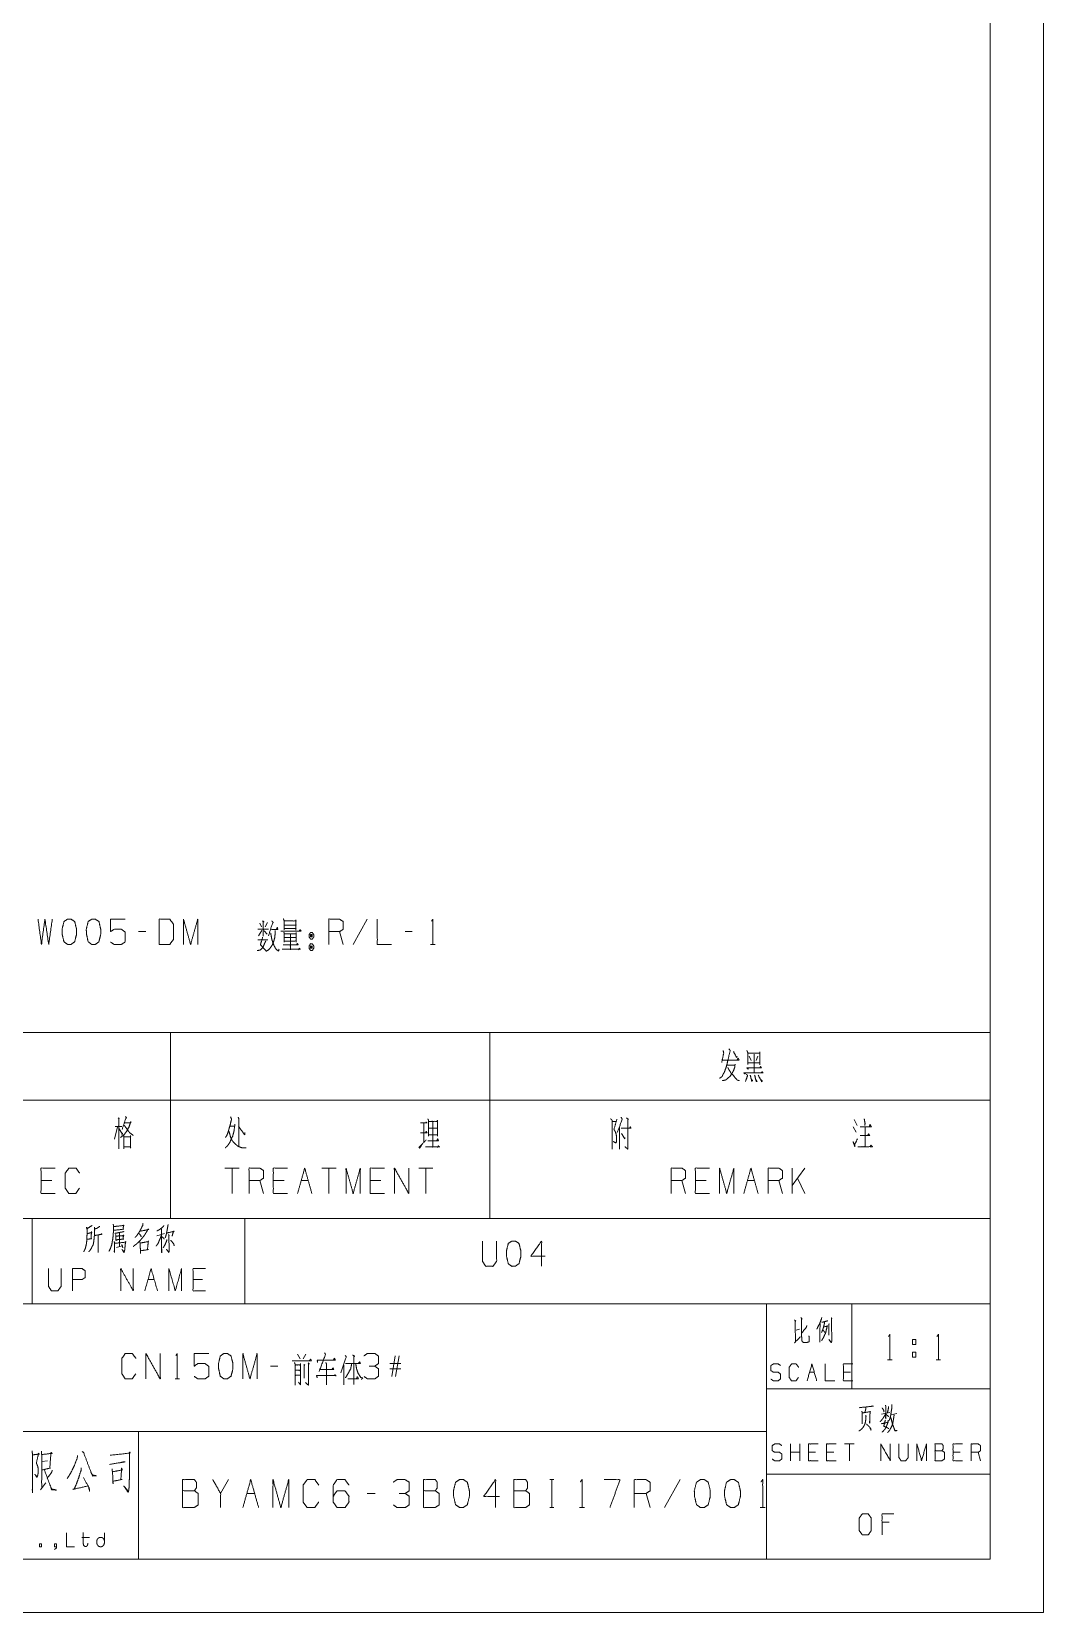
# Model space of a CAD drawing. Header units: millimetres. Extents: x 0 to 420, y 0 to 297.
# Drawn here: x 325 to 420, y 0 to 148.5 of the extents above; entities that cross this region are included whole.
import ezdxf

# ---------------------------------------------------------------- set-up
doc = ezdxf.new("R2010")
doc.units = ezdxf.units.MM
doc.layers.add('101', color=7, linetype='Continuous', true_color=0xffffff)

msp = doc.modelspace()

# ---------------------------------------------------------------- linework, layer by layer
at = {"layer": '101', "color": 133, "linetype": 'Continuous', "lineweight": 18}
for p, q in [((420, 0), (420, 297)), ((415, 5), (415, 292)), ((235, 37), (415, 37)), ((325, 37), (325, 29)), ((345, 37), (345, 29)), ((235, 29), (415, 29)), ((394, 29), (394, 5)), ((402, 29), (402, 21)), ((394, 21), (415, 21)), ((285, 17), (394, 17)), ((335, 17), (335, 5)), ((394, 13), (415, 13)), ((25, 5), (415, 5)), ((235, 5), (415, 5)), ((0, 0), (420, 0))]:
    msp.add_line(p, q, dxfattribs=at)
at = {"layer": '101', "color": 72, "linetype": 'Continuous', "lineweight": 18}
for p, q in [((335.67, 63.95), (335, 63.95)), ((346.58, 64.05), (346.26, 63.55)), ((346.38, 64.75), (346.54, 64.4)), ((346.81, 64.02), (347.09, 63.7)), ((347.12, 64.8), (346.89, 64.4)), ((354.22, 62.75), (353.88, 63.95)), ((356.49, 65.12), (355.15, 62.75)), ((360.71, 63.95), (360.04, 63.95)), ((346.22, 63.17), (347.14, 63.17)), ((362.44, 62.75), (362.86, 62.75)), ((313, 54.46), (338, 54.46)), ((338, 54.46), (338, 48.11)), ((338, 54.46), (368, 54.46)), ((368, 54.46), (368, 48.11)), ((368, 54.46), (415, 54.46)), ((415, 54.46), (415, 48.11)), ((392.27, 52.53), (393.36, 52.53)), ((392.36, 52.25), (392.55, 51.83)), ((392.83, 52.43), (392.83, 50.68)), ((393.19, 52.25), (393.01, 51.83)), ((393.36, 52.65), (393.36, 51.43)), ((390.33, 51.4), (391, 51.4)), ((392.29, 51.62), (393.36, 51.62)), ((313, 48.11), (338, 48.11)), ((338, 48.11), (368, 48.11)), ((338, 48.11), (338, 37)), ((368, 48.11), (368, 37)), ((368, 48.11), (415, 48.11)), ((415, 48.11), (415, 37)), ((379.52, 46.1), (379.87, 46.1)), ((380.84, 46.45), (381.02, 46.3)), ((402.21, 46.3), (402.51, 45.75)), ((333.02, 45.6), (332.74, 44.45)), ((343.6, 45.68), (344.03, 45.68)), ((361.81, 45.95), (361.81, 44.13)), ((362.25, 45.48), (363.03, 45.48)), ((380.17, 45.6), (380.17, 43.53)), ((402.12, 45.6), (402.42, 45.12)), ((344.45, 41.74), (343.11, 41.74)), ((343.78, 41.74), (343.78, 39.36)), ((353.56, 41.74), (352.21, 41.74)), ((352.88, 41.74), (352.88, 39.36)), ((362.66, 41.74), (361.32, 41.74)), ((361.99, 41.74), (361.99, 39.36)), ((397.58, 41.74), (396.41, 40.09)), ((396.41, 39.36), (396.41, 41.74)), ((326.85, 40.56), (325.84, 40.56)), ((346.73, 39.36), (346.39, 40.56)), ((348.67, 40.56), (347.66, 40.56)), ((350.27, 40.56), (350.94, 40.56)), ((357.77, 40.56), (356.76, 40.56)), ((386.37, 39.36), (386.04, 40.56)), ((388.31, 40.56), (387.31, 40.56)), ((392.19, 40.56), (392.87, 40.56)), ((395.48, 39.36), (395.14, 40.56)), ((397.58, 39.36), (396.91, 40.79)), ((313, 37), (338, 37)), ((333.22, 35.67), (333.2, 34.36)), ((338, 37), (368, 37)), ((368, 37), (415, 37)), ((332.92, 34.28), (333.47, 34.43)), ((336.72, 35.38), (337.43, 35.58)), ((335.89, 31.26), (336.48, 31.26)), ((341.01, 31.26), (340.12, 31.26)), ((396.78, 26.5), (397.1, 26.62)), ((349.94, 24.27), (350.18, 23.82)), ((350.7, 24.27), (350.48, 23.82)), ((358.78, 22.17), (359.11, 24.09)), ((359.47, 24.09), (359.13, 22.17)), ((407.69, 24.46), (407.69, 23.99)), ((407.69, 24.46), (408.02, 24.46)), ((348.08, 23.14), (347.41, 23.14)), ((353.54, 22.19), (353.45, 22.37)), ((354.28, 23.22), (354.28, 21.37)), ((359.63, 23.37), (358.62, 23.37)), ((359.63, 22.89), (358.62, 22.89)), ((398.04, 22.56), (398.48, 22.56)), ((401.88, 22.56), (401.21, 22.56)), ((405.37, 23.74), (405.8, 23.74)), ((409.93, 23.74), (410.35, 23.74)), ((338.43, 21.94), (338.85, 21.94)), ((350.02, 21.64), (350.2, 21.37)), ((355.53, 22.14), (355.44, 21.94)), ((404.78, 18.63), (405.57, 18.79)), ((405.68, 18.57), (406.23, 18.69)), ((396.24, 14.25), (396.24, 15.82)), ((397.13, 15.04), (396.24, 15.04)), ((397.13, 14.25), (397.13, 15.82)), ((398.6, 15.04), (397.94, 15.04)), ((400.3, 15.04), (399.63, 15.04)), ((402.22, 15.82), (401.33, 15.82)), ((401.78, 15.82), (401.78, 14.25)), ((412.18, 15.04), (411.51, 15.04)), ((414.1, 14.25), (413.88, 15.04)), ((326.44, 14.25), (325.93, 14.18)), ((343.45, 12.47), (342.71, 11.17)), ((373.63, 12.47), (374, 12.47)), ((373.83, 12.47), (373.83, 9.85)), ((385.88, 12.47), (384.4, 9.85)), ((345.17, 11.17), (345.91, 11.17)), ((357.23, 11.17), (356.49, 11.17)), ((383.06, 9.85), (382.68, 11.17)), ((373.63, 9.85), (374, 9.85)), ((376.42, 9.85), (376.89, 9.85)), ((393.39, 9.85), (393.86, 9.85)), ((405.52, 8.46), (404.84, 8.46)), ((329.66, 7.04), (330.39, 7.04))]:
    msp.add_line(p, q, dxfattribs=at)
for points, knots in [([(325.56, 65.12), (325.88, 62.75), (326.21, 65.12), (326.56, 62.75), (326.9, 65.12)], [0, 0, 0.249745, 0.499742, 0.750003, 1, 1]), ([(328.66, 62.75), (329, 63), (329.18, 63.7), (329.18, 64.17), (329, 64.9), (328.66, 65.12), (328.33, 65.12), (327.99, 64.9), (327.82, 64.17), (327.83, 63.7), (327.99, 63), (328.33, 62.75), (328.66, 62.75)], [0, 0, 0.067524, 0.183971, 0.260583, 0.380943, 0.446139, 0.500306, 0.565503, 0.685862, 0.762527, 0.878309, 0.945834, 1, 1]), ([(330.94, 62.75), (331.28, 63), (331.45, 63.7), (331.45, 64.17), (331.28, 64.9), (330.94, 65.12), (330.6, 65.12), (330.27, 64.9), (330.09, 64.17), (330.11, 63.7), (330.27, 63), (330.6, 62.75), (330.94, 62.75)], [0, 0, 0.067524, 0.183971, 0.260583, 0.380943, 0.446139, 0.500306, 0.565503, 0.685862, 0.762527, 0.878309, 0.945834, 1, 1]), ([(332.37, 62.97), (332.7, 62.75), (333.39, 62.75), (333.73, 62.97), (333.73, 63.92), (333.39, 64.17), (332.7, 64.17), (332.37, 63.95), (332.37, 65.12), (333.73, 65.12)], [0, 0, 0.06223, 0.168345, 0.230572, 0.376816, 0.441265, 0.54738, 0.609609, 0.79049, 1, 1]), ([(336.94, 62.75), (337.93, 62.75), (338.28, 63.22), (338.28, 64.65), (337.93, 65.12), (336.94, 65.12), (336.94, 62.75)], [0, 0, 0.142134, 0.22716, 0.43179, 0.516817, 0.65895, 1, 1]), ([(339.22, 62.75), (339.22, 65.12), (339.89, 62.75), (340.56, 65.12), (340.56, 62.75)], [0, 0, 0.245192, 0.5, 0.754808, 1, 1]), ([(346.63, 64.95), (346.79, 64.87), (346.72, 64.92), (346.72, 63.52), (346.72, 64.17), (346.22, 64.17), (347.21, 64.17)], [0, 0, 0.046317, 0.06912, 0.437814, 0.608994, 0.739331, 1, 1]), ([(347.83, 64.05), (347.83, 63.75), (347.8, 63.42), (347.71, 63.07), (347.57, 62.72), (347.41, 62.47), (347.23, 62.25), (346.98, 62.1)], [0, 0, 0.134098, 0.280226, 0.441583, 0.610312, 0.742765, 0.870667, 1, 1]), ([(347.51, 64.97), (347.67, 64.8), (347.62, 64.85), (347.21, 63.57)], [0, 0, 0.143538, 0.187778, 1, 1]), ([(347.48, 64.15), (348.08, 64.15), (348.04, 64.35), (347.97, 64.22)], [0, 0, 0.63414, 0.848459, 1, 1]), ([(348.37, 64), (350.27, 64), (350.18, 64.15), (350.09, 64)], [0, 0, 0.844518, 0.922254, 1, 1]), ([(348.66, 63.9), (348.69, 63.77), (348.69, 62.95), (348.69, 63.07), (349.82, 63.07), (349.82, 62.95), (349.82, 63.87), (349.82, 63.75), (348.69, 63.75), (348.69, 63.4), (349.82, 63.4), (349.26, 63.4), (349.26, 63.75), (349.26, 62.25), (349.26, 62.7), (348.59, 62.7), (350, 62.7), (349.91, 62.85), (349.84, 62.7)], [0, 0, 0.011506, 0.084581, 0.095653, 0.195852, 0.206924, 0.288857, 0.299929, 0.400128, 0.431129, 0.531328, 0.581429, 0.612431, 0.745295, 0.785154, 0.844645, 0.96989, 0.985312, 1, 1]), ([(348.6, 65.15), (348.69, 64.97), (348.69, 64.12), (348.69, 64.25), (349.79, 64.25), (349.79, 64.1), (349.79, 65.07), (349.79, 64.95), (348.69, 64.95), (349.79, 64.95), (349.79, 64.57), (348.69, 64.57)], [0, 0, 0.027305, 0.145697, 0.163108, 0.315746, 0.336639, 0.472442, 0.489853, 0.642491, 0.79513, 0.847362, 1, 1]), ([(351.32, 63.87), (351.16, 63.87), (351.02, 63.67), (351.02, 63.45), (351.16, 63.25), (351.32, 63.25), (351.46, 63.45), (351.46, 63.67), (351.32, 63.87)], [0, 0, 0.091011, 0.231149, 0.359873, 0.500014, 0.591025, 0.731152, 0.859875, 1, 1]), ([(352.87, 62.75), (352.87, 65.12), (353.88, 65.12), (354.22, 64.9), (354.22, 64.17), (353.88, 63.95), (352.87, 63.95)], [0, 0, 0.400952, 0.571037, 0.639278, 0.761674, 0.829915, 1, 1]), ([(357.43, 65.12), (357.43, 62.75), (358.77, 62.75)], [0, 0, 0.638733, 1, 1]), ([(362.51, 64.92), (362.65, 65.12), (362.65, 62.75)], [0, 0, 0.093486, 1, 1]), ([(346.96, 63.1), (346.82, 62.8), (346.73, 62.57), (346.58, 62.35), (346.42, 62.22), (346.15, 62.17)], [0, 0, 0.251051, 0.434034, 0.642624, 0.795772, 1, 1]), ([(346.66, 63.42), (346.45, 62.72), (346.98, 62.15)], [0, 0, 0.483234, 1, 1]), ([(347.41, 63.82), (347.46, 63.57), (347.51, 63.27), (347.62, 62.92), (347.76, 62.57), (347.92, 62.3), (348.15, 62.12), (348.2, 62.3)], [0, 0, 0.122113, 0.267686, 0.442433, 0.622811, 0.774617, 0.912628, 1, 1]), ([(348.48, 62.3), (350.2, 62.3), (350.11, 62.4), (350.04, 62.25)], [0, 0, 0.851378, 0.917653, 1, 1]), ([(351.46, 62.6), (351.32, 62.82), (351.16, 62.82), (351.02, 62.6), (351.02, 62.4), (351.16, 62.17), (351.32, 62.17), (351.46, 62.4), (351.46, 62.6)], [0, 0, 0.149193, 0.238506, 0.387711, 0.5, 0.649205, 0.738518, 0.887711, 1, 1]), ([(351.32, 63.45), (351.32, 63.67), (351.16, 63.67)], [0, 0, 0.585813, 1, 1]), ([(351.16, 63.45), (351.32, 63.45), (351.16, 63.67), (351.16, 63.45)], [0, 0, 0.241164, 0.658904, 1, 1]), ([(351.32, 62.6), (351.16, 62.6), (351.32, 62.4), (351.32, 62.6)], [0, 0, 0.25882, 0.6746, 1, 1]), ([(351.16, 62.6), (351.16, 62.4), (351.32, 62.4)], [0, 0, 0.556982, 1, 1]), ([(390.45, 52.95), (390.58, 52.78), (390.35, 51.83), (390.28, 51.47), (390.1, 50.93), (390.01, 50.7), (389.9, 50.53), (389.83, 50.35), (389.59, 50.18)], [0, 0, 0.069926, 0.38885, 0.505364, 0.693867, 0.772746, 0.839515, 0.9011, 1, 1]), ([(389.92, 52.78), (389.97, 52.53), (389.78, 51.65)], [0, 0, 0.221863, 1, 1]), ([(389.87, 51.88), (391.41, 51.88), (391.32, 52.08), (391.23, 51.88)], [0, 0, 0.778575, 0.889287, 1, 1]), ([(390.89, 52.68), (391.19, 52.13), (391.23, 52.22)], [0, 0, 0.855262, 1, 1]), ([(392.15, 52.78), (392.25, 52.55), (392.25, 51.47)], [0, 0, 0.187914, 1, 1]), ([(391.04, 51.5), (391, 51.2), (390.91, 50.93), (390.77, 50.68), (390.58, 50.38), (390.36, 50.18), (390.17, 50.02), (389.85, 49.95)], [0, 0, 0.143871, 0.281442, 0.418246, 0.588512, 0.727354, 0.844312, 1, 1]), ([(390.35, 51.2), (390.42, 51.05), (390.56, 50.83), (390.66, 50.65), (390.89, 50.43), (391.04, 50.23), (391.23, 50.02), (391.42, 49.95)], [0, 0, 0.098129, 0.255365, 0.37644, 0.566726, 0.71165, 0.876695, 1, 1]), ([(392.06, 50.68), (391.97, 50.58), (391.86, 50.68), (393.67, 50.68), (393.59, 50.8), (393.47, 50.68)], [0, 0, 0.055573, 0.116265, 0.866965, 0.926762, 1, 1]), ([(392.11, 50.55), (392.22, 50.45), (392.02, 49.88)], [0, 0, 0.193665, 1, 1]), ([(392.27, 51.12), (392.25, 51.03), (392.13, 51.15), (393.52, 51.15), (393.44, 51.28), (393.35, 51.15)], [0, 0, 0.051287, 0.140119, 0.845357, 0.922679, 1, 1]), ([(392.46, 50.48), (392.6, 49.9), (392.69, 49.95), (392.55, 50.1)], [0, 0, 0.658059, 0.770917, 1, 1]), ([(392.87, 50.48), (393.03, 49.88), (393.1, 49.88), (392.98, 50.08)], [0, 0, 0.669865, 0.7462, 1, 1]), ([(393.21, 50.48), (393.54, 49.85), (393.61, 49.9), (393.44, 50.08)], [0, 0, 0.679076, 0.761949, 1, 1]), ([(333.09, 46.45), (333.19, 46.35), (333.14, 46.43), (333.14, 43.53), (333.14, 45.65), (332.79, 45.65), (333.44, 45.65)], [0, 0, 0.023247, 0.037896, 0.500409, 0.839319, 0.895699, 1, 1]), ([(333.71, 46), (334.26, 46), (334.27, 46.1), (334.11, 45.62), (333.88, 45.18), (333.62, 44.85), (333.3, 44.6)], [0, 0, 0.220966, 0.26192, 0.463932, 0.667691, 0.836831, 1, 1]), ([(333.78, 46.58), (333.88, 46.43), (333.81, 46.45), (333.46, 45.37)], [0, 0, 0.132126, 0.186059, 1, 1]), ([(343.65, 46.55), (343.74, 46.33), (343.65, 46), (343.62, 45.83), (343.55, 45.6), (343.48, 45.35), (343.41, 45.12), (343.35, 44.93), (343.27, 44.77), (343.16, 44.6)], [0, 0, 0.116541, 0.278918, 0.364993, 0.478696, 0.603951, 0.71766, 0.817412, 0.901346, 1, 1]), ([(344.36, 46.53), (344.43, 46.35), (344.43, 43.83)], [0, 0, 0.06955, 1, 1]), ([(361.49, 45.98), (362.1, 45.98), (362.02, 46.08), (361.99, 45.95)], [0, 0, 0.704243, 0.847777, 1, 1]), ([(362.17, 46.38), (362.25, 46.22), (362.25, 44.73), (362.25, 44.85), (363.07, 44.85), (363.07, 44.73), (363.07, 46.22), (363.07, 46.13), (362.25, 46.13), (362.64, 46.13), (362.64, 43.73), (361.94, 43.73), (363.28, 43.73), (363.19, 43.78), (363.17, 43.83), (363.07, 43.67)], [0, 0, 0.016856, 0.162098, 0.174201, 0.252928, 0.265031, 0.410272, 0.419955, 0.498682, 0.536334, 0.76872, 0.837175, 0.967244, 0.977077, 0.982211, 1, 1]), ([(379.34, 46.38), (379.5, 46.22), (379.5, 43.53)], [0, 0, 0.074914, 1, 1]), ([(379.94, 46.33), (379.66, 45.37), (379.77, 45.2), (379.84, 45.02), (379.91, 44.68), (379.91, 44.25), (379.84, 44.1), (379.59, 44.23)], [0, 0, 0.379822, 0.458229, 0.530553, 0.667378, 0.830233, 0.893776, 1, 1]), ([(380.33, 46.53), (380.44, 46.3), (379.96, 45.08)], [0, 0, 0.159107, 1, 1]), ([(380.95, 46.35), (380.95, 43.53), (380.68, 43.75)], [0, 0, 0.890401, 1, 1]), ([(403.17, 46.35), (403.26, 45.87), (403.27, 45.98), (403.22, 45.75)], [0, 0, 0.592181, 0.716658, 1, 1]), ([(333.18, 45.43), (333.48, 44.95), (333.48, 45.02), (333.44, 44.83)], [0, 0, 0.668993, 0.75826, 1, 1]), ([(333.62, 44.8), (333.62, 43.55), (333.62, 43.73), (334.26, 43.73), (334.26, 43.6), (334.26, 44.8), (334.26, 44.68), (333.69, 44.68)], [0, 0, 0.306605, 0.34953, 0.505604, 0.536265, 0.830605, 0.861265, 1, 1]), ([(333.64, 45.78), (333.81, 45.55), (334.01, 45.25), (334.18, 45.05), (334.5, 44.8)], [0, 0, 0.21756, 0.48939, 0.692342, 1, 1]), ([(344.06, 45.85), (343.95, 45.12), (343.88, 44.9), (343.85, 44.73), (343.74, 44.55), (343.65, 44.35), (343.6, 44.2), (343.48, 44), (343.37, 43.85), (343.14, 43.63)], [0, 0, 0.296653, 0.392139, 0.46442, 0.547269, 0.635793, 0.700209, 0.795421, 0.869798, 1, 1]), ([(343.48, 45.2), (343.55, 45.02), (343.6, 44.83), (343.64, 44.65), (343.81, 44.3), (343.9, 44.2), (344.15, 43.95), (344.29, 43.83), (344.47, 43.73), (344.71, 43.65), (344.94, 43.65), (345.12, 43.63)], [0, 0, 0.075192, 0.15762, 0.228747, 0.384949, 0.438119, 0.578251, 0.653441, 0.734337, 0.837345, 0.928883, 1, 1]), ([(344.4, 45.65), (344.98, 44.85), (344.98, 45.08)], [0, 0, 0.814824, 1, 1]), ([(361.48, 45.05), (362.1, 45.05), (362.02, 45.2), (361.99, 45.08)], [0, 0, 0.676561, 0.857934, 1, 1]), ([(380.35, 45.48), (381.27, 45.48), (381.2, 45.62), (381.14, 45.5)], [0, 0, 0.752923, 0.888763, 1, 1]), ([(380.37, 45), (380.68, 44.48), (380.7, 44.58), (380.61, 44.6)], [0, 0, 0.760418, 0.886215, 1, 1]), ([(403.26, 45.6), (403.26, 43.75), (402.55, 43.75), (403.94, 43.75), (403.8, 43.9), (403.71, 43.75)], [0, 0, 0.426906, 0.590047, 0.912256, 0.959823, 1, 1]), ([(402.78, 45.62), (403.84, 45.62), (403.71, 45.83), (403.66, 45.65)], [0, 0, 0.717261, 0.876328, 1, 1]), ([(402.8, 44.8), (403.68, 44.8), (403.59, 44.95), (403.5, 44.83)], [0, 0, 0.729813, 0.873574, 1, 1]), ([(361.57, 43.85), (361.41, 43.6), (361.34, 43.67), (362.02, 44.38)], [0, 0, 0.214427, 0.289033, 1, 1]), ([(362.17, 44.3), (363.17, 44.3), (363.1, 44.48), (363.03, 44.33)], [0, 0, 0.739673, 0.878255, 1, 1]), ([(402.12, 44.23), (402.3, 43.73), (402.27, 43.95), (402.53, 44.48)], [0, 0, 0.39393, 0.563113, 1, 1]), ([(327.18, 39.36), (325.84, 39.36), (325.84, 41.74), (327.18, 41.74)], [0, 0, 0.26539, 0.73461, 1, 1]), ([(329.44, 39.84), (329.11, 39.36), (328.45, 39.36), (328.12, 39.84), (328.12, 41.26), (328.45, 41.74), (329.12, 41.74), (329.46, 41.26)], [0, 0, 0.114568, 0.243366, 0.357936, 0.638584, 0.753154, 0.885433, 1, 1]), ([(345.38, 39.36), (345.38, 41.74), (346.39, 41.74), (346.73, 41.51), (346.73, 40.79), (346.39, 40.56), (345.38, 40.56)], [0, 0, 0.400951, 0.571036, 0.639278, 0.761673, 0.829915, 1, 1]), ([(349, 39.36), (347.66, 39.36), (347.66, 41.74), (349, 41.74)], [0, 0, 0.26539, 0.73461, 1, 1]), ([(349.94, 39.36), (350.61, 41.74), (351.28, 39.36)], [0, 0, 0.499999, 1, 1]), ([(354.49, 39.36), (354.49, 41.74), (355.16, 39.36), (355.83, 41.74), (355.83, 39.36)], [0, 0, 0.245192, 0.500001, 0.754808, 1, 1]), ([(358.11, 39.36), (356.76, 39.36), (356.76, 41.74), (358.11, 41.74)], [0, 0, 0.26539, 0.73461, 1, 1]), ([(359.04, 39.36), (359.04, 41.74), (360.38, 39.36), (360.38, 41.74)], [0, 0, 0.317574, 0.682426, 1, 1]), ([(385.03, 39.36), (385.03, 41.74), (386.04, 41.74), (386.37, 41.51), (386.37, 40.79), (386.04, 40.56), (385.03, 40.56)], [0, 0, 0.400952, 0.571031, 0.639278, 0.761674, 0.829922, 1, 1]), ([(388.65, 39.36), (387.31, 39.36), (387.31, 41.74), (388.65, 41.74)], [0, 0, 0.26539, 0.73461, 1, 1]), ([(389.58, 39.36), (389.58, 41.74), (390.25, 39.36), (390.93, 41.74), (390.93, 39.36)], [0, 0, 0.245192, 0.499999, 0.754808, 1, 1]), ([(394.14, 39.36), (394.14, 41.74), (395.14, 41.74), (395.48, 41.51), (395.48, 40.79), (395.14, 40.56), (394.14, 40.56)], [0, 0, 0.400951, 0.571036, 0.639278, 0.761673, 0.829915, 1, 1]), ([(330.63, 36.35), (330.57, 36.31), (330.14, 36.02), (330.11, 36.2), (330.16, 36.02), (330.16, 35.45), (330.14, 35.09), (330.13, 34.85), (330.1, 34.61), (330.05, 34.39), (329.99, 34.16), (329.91, 34.01), (329.85, 33.88)], [0, 0, 0.024363, 0.186803, 0.243942, 0.302154, 0.485024, 0.597668, 0.675195, 0.753199, 0.825098, 0.89819, 0.953346, 1, 1]), ([(330.19, 35.03), (330.22, 35.05), (330.58, 35.11), (330.54, 35.09), (330.58, 35.78), (330.61, 35.69), (330.18, 35.58)], [0, 0, 0.022681, 0.239273, 0.269981, 0.676983, 0.732557, 1, 1]), ([(331.36, 36.26), (331.11, 36.09), (330.88, 36.02), (330.85, 36.2), (330.88, 35.93), (330.86, 35.67), (330.85, 35.38), (330.83, 35.14), (330.8, 34.92), (330.77, 34.67), (330.72, 34.5), (330.64, 34.36), (330.57, 34.21), (330.49, 34.08), (330.41, 33.97), (330.33, 33.88)], [0, 0, 0.096319, 0.172937, 0.229415, 0.313416, 0.396985, 0.487495, 0.564125, 0.634336, 0.711437, 0.768975, 0.817388, 0.871906, 0.920319, 0.962889, 1, 1]), ([(332.63, 36.46), (332.64, 36.26), (332.64, 35.91), (332.63, 35.58), (332.61, 35.36), (332.58, 35.07), (332.53, 34.83), (332.49, 34.56), (332.42, 34.36), (332.35, 34.16), (332.22, 33.92)], [0, 0, 0.076503, 0.212087, 0.33934, 0.424292, 0.535105, 0.630037, 0.733301, 0.813245, 0.895183, 1, 1]), ([(332.67, 36.24), (333.64, 36.35), (333.59, 36.39), (333.55, 36), (333.63, 36), (332.66, 35.89)], [0, 0, 0.39108, 0.416924, 0.577585, 0.60892, 1, 1]), ([(333.63, 35.8), (333.58, 35.75), (333.19, 35.69), (332.97, 35.64), (332.77, 35.6)], [0, 0, 0.07226, 0.516589, 0.766867, 1, 1]), ([(335.2, 35.84), (335.25, 35.82), (335.95, 35.98), (335.9, 36.02), (335.78, 35.8), (335.64, 35.56), (335.5, 35.36), (335.34, 35.16), (335.17, 34.96), (334.98, 34.76), (334.78, 34.58), (334.62, 34.47), (334.5, 34.36)], [0, 0, 0.017093, 0.254607, 0.275864, 0.359629, 0.452278, 0.53264, 0.616084, 0.70281, 0.792986, 0.881828, 0.944963, 1, 1]), ([(335.42, 36.53), (335.4, 36.37), (335.22, 36.02), (335.11, 35.8), (334.98, 35.6), (334.83, 35.38), (334.67, 35.22)], [0, 0, 0.101774, 0.363754, 0.525154, 0.678922, 0.85608, 1, 1]), ([(337.37, 36.35), (337.34, 36.26), (337.14, 36.09), (336.92, 35.93), (336.73, 35.84)], [0, 0, 0.111856, 0.433088, 0.752703, 1, 1]), ([(337.15, 36.02), (337.17, 34.28), (337.18, 33.79), (337.15, 33.88), (337.17, 34.08)], [0, 0, 0.691283, 0.883884, 0.921006, 1, 1]), ([(337.78, 36.44), (337.76, 36.33), (337.68, 35.87), (337.62, 35.56), (337.51, 35.18)], [0, 0, 0.086565, 0.451629, 0.696477, 1, 1]), ([(337.65, 35.64), (338.35, 35.8), (338.29, 35.82), (338.15, 35.34)], [0, 0, 0.557066, 0.608364, 1, 1]), ([(330.86, 35.4), (331.57, 35.53), (331.52, 35.56), (331.44, 35.51)], [0, 0, 0.834819, 0.895271, 1, 1]), ([(331.22, 35.45), (331.22, 33.81), (331.21, 33.92), (331.22, 34.1)], [0, 0, 0.849783, 0.907772, 1, 1]), ([(332.72, 34.85), (332.74, 34.65), (332.75, 34.14), (332.74, 33.81), (332.72, 33.9), (332.75, 34.12)], [0, 0, 0.147471, 0.523364, 0.768667, 0.835021, 1, 1]), ([(332.75, 34.67), (333.81, 34.78), (333.78, 34.85), (333.77, 34.74), (333.72, 34.23), (333.7, 34.03), (333.64, 33.81), (333.44, 34.1), (333.66, 33.88)], [0, 0, 0.374083, 0.399749, 0.43883, 0.61759, 0.687458, 0.767887, 0.891105, 1, 1]), ([(332.85, 35.49), (332.86, 35.34), (332.89, 34.89), (332.88, 35), (333.61, 35.07), (333.55, 35.07), (333.59, 35.47), (333.63, 35.4), (332.86, 35.34)], [0, 0, 0.056492, 0.217482, 0.258029, 0.525926, 0.548635, 0.694164, 0.720796, 1, 1]), ([(333.42, 34.56), (333.49, 34.39), (333.52, 34.25)], [0, 0, 0.579215, 1, 1]), ([(335.03, 35.6), (335.06, 35.58), (335.23, 35.38), (335.25, 35.27), (335.19, 35.42)], [0, 0, 0.066028, 0.519581, 0.712132, 1, 1]), ([(335.11, 34.81), (335.14, 34.74), (335.17, 34.19), (335.19, 34.12), (335.19, 33.72), (335.17, 33.9), (335.17, 33.97), (335.94, 34.08), (335.84, 34.08), (335.92, 34.89), (335.95, 34.85), (335.9, 34.83), (335.15, 34.69)], [0, 0, 0.018828, 0.160986, 0.178485, 0.280676, 0.326272, 0.343303, 0.542024, 0.566111, 0.777126, 0.791033, 0.804348, 1, 1]), ([(337.15, 35.47), (337.06, 35.18), (336.95, 34.94), (336.86, 34.69), (336.76, 34.56), (336.65, 34.39)], [0, 0, 0.251918, 0.474135, 0.691326, 0.826694, 1, 1]), ([(337.17, 35.31), (337.37, 35.14), (337.42, 35.05)], [0, 0, 0.729109, 1, 1]), ([(337.67, 35.03), (337.65, 34.92), (337.48, 34.52), (337.31, 34.25)], [0, 0, 0.129619, 0.632946, 1, 1]), ([(337.81, 35.49), (337.89, 35.38), (337.85, 35.4), (337.87, 34.23), (337.87, 33.94), (337.85, 33.79), (337.61, 34.14), (337.85, 33.83)], [0, 0, 0.051678, 0.066298, 0.513635, 0.623349, 0.682727, 0.848098, 1, 1]), ([(338.03, 34.96), (338.31, 34.61), (338.35, 34.43)], [0, 0, 0.711821, 1, 1]), ([(367.3, 34.88), (367.3, 32.98), (367.62, 32.51), (368.29, 32.51), (368.64, 32.98), (368.64, 34.88)], [0, 0, 0.337151, 0.438595, 0.557781, 0.662849, 1, 1]), ([(370.4, 32.51), (370.74, 32.76), (370.92, 33.46), (370.92, 33.93), (370.74, 34.66), (370.4, 34.88), (370.07, 34.88), (369.73, 34.66), (369.56, 33.93), (369.57, 33.46), (369.73, 32.76), (370.07, 32.51), (370.4, 32.51)], [0, 0, 0.067524, 0.183969, 0.260581, 0.380939, 0.446136, 0.500306, 0.565502, 0.685861, 0.762526, 0.878306, 0.94583, 1, 1]), ([(373.19, 33.46), (371.85, 33.46), (372.86, 34.88), (372.86, 32.51)], [0, 0, 0.245869, 0.565295, 1, 1]), ([(326.54, 32.3), (326.54, 30.62), (326.82, 30.2), (327.41, 30.2), (327.73, 30.62), (327.73, 32.3)], [0, 0, 0.337151, 0.438599, 0.557782, 0.662849, 1, 1]), ([(328.8, 30.2), (328.8, 32.3), (329.69, 32.3), (329.99, 32.1), (329.99, 31.46), (329.68, 31.26), (328.8, 31.26)], [0, 0, 0.401145, 0.571312, 0.639588, 0.762043, 0.832818, 1, 1]), ([(333.33, 30.2), (333.33, 32.3), (334.51, 30.2), (334.51, 32.3)], [0, 0, 0.317574, 0.682426, 1, 1]), ([(337.85, 30.2), (337.85, 32.3), (338.45, 30.2), (339.04, 32.3), (339.04, 30.2)], [0, 0, 0.245192, 0.5, 0.754808, 1, 1]), ([(341.3, 30.2), (340.12, 30.2), (340.12, 32.3), (341.3, 32.3)], [0, 0, 0.265389, 0.734611, 1, 1]), ([(396.62, 27.47), (396.76, 27.35), (396.68, 27.39), (396.71, 25.4), (396.62, 25.32), (397.17, 25.88)], [0, 0, 0.060255, 0.090729, 0.71461, 0.752496, 1, 1]), ([(397.22, 27.7), (397.34, 27.55), (397.29, 27.59), (397.29, 26.72), (397.29, 26.04), (397.29, 25.94), (397.31, 25.54), (397.35, 25.44), (397.41, 25.38), (397.54, 25.34), (397.8, 25.36), (397.99, 25.42), (398.01, 25.44), (397.98, 25.98)], [0, 0, 0.050887, 0.067371, 0.30486, 0.491459, 0.519732, 0.627242, 0.657953, 0.681265, 0.71898, 0.791172, 0.845841, 0.852765, 1, 1]), ([(397.29, 26.23), (397.72, 26.77), (397.79, 26.95)], [0, 0, 0.77398, 1, 1]), ([(399.18, 27.7), (399.16, 27.59), (398.99, 27.14), (398.84, 26.87), (398.72, 26.62)], [0, 0, 0.089072, 0.504979, 0.766001, 1, 1]), ([(399.02, 27.14), (399, 25.38), (398.99, 25.5), (398.99, 25.52), (399, 25.71)], [0, 0, 0.841012, 0.900786, 0.910681, 1, 1]), ([(399.43, 27.22), (399.44, 27.18), (399.37, 26.89), (399.3, 26.62), (399.22, 26.43), (399.16, 26.29)], [0, 0, 0.044891, 0.350478, 0.63559, 0.840224, 1, 1]), ([(399.43, 26.83), (399.72, 26.89), (399.69, 26.95), (399.66, 26.72), (399.6, 26.52), (399.57, 26.35), (399.52, 26.19), (399.44, 26.04), (399.37, 25.88), (399.3, 25.75), (399.22, 25.61), (399.16, 25.54)], [0, 0, 0.158182, 0.194476, 0.315843, 0.429568, 0.518472, 0.611327, 0.697145, 0.792857, 0.869066, 0.954883, 1, 1]), ([(399.19, 27.28), (399.22, 27.26), (399.25, 27.26), (399.76, 27.39), (399.72, 27.39), (399.65, 27.35)], [0, 0, 0.049781, 0.090425, 0.822292, 0.883256, 1, 1]), ([(400.07, 27.68), (400.13, 27.59), (400.1, 27.57), (400.12, 25.52), (400.12, 25.5), (400.1, 25.38), (400.07, 25.34), (399.84, 25.65), (400.07, 25.36), (400.1, 25.44)], [0, 0, 0.031372, 0.042462, 0.676473, 0.682877, 0.721567, 0.737252, 0.857566, 0.97283, 1, 1]), ([(399.85, 27.12), (399.88, 27.08), (399.85, 27.06), (399.85, 26.06), (399.84, 26.17), (399.85, 26.29)], [0, 0, 0.038712, 0.066084, 0.824707, 0.904517, 1, 1]), ([(399.28, 26.52), (399.41, 26.39), (399.44, 26.29)], [0, 0, 0.6273, 1, 1]), ([(405.44, 25.91), (405.59, 26.11), (405.59, 23.74)], [0, 0, 0.093487, 1, 1]), ([(407.69, 25.16), (407.69, 25.64), (408.02, 25.64), (408.02, 25.16), (407.69, 25.16)], [0, 0, 0.292916, 0.5, 0.792916, 1, 1]), ([(410, 25.91), (410.14, 26.11), (410.14, 23.74)], [0, 0, 0.093487, 1, 1]), ([(334.74, 22.42), (334.41, 21.94), (333.75, 21.94), (333.42, 22.42), (333.42, 23.84), (333.75, 24.32), (334.42, 24.32), (334.76, 23.84)], [0, 0, 0.114568, 0.243366, 0.357936, 0.638584, 0.753154, 0.885433, 1, 1]), ([(335.69, 21.94), (335.69, 24.32), (337.04, 21.94), (337.04, 24.32)], [0, 0, 0.317574, 0.682426, 1, 1]), ([(338.5, 24.12), (338.64, 24.32), (338.64, 21.94)], [0, 0, 0.09349, 1, 1]), ([(340.23, 22.17), (340.57, 21.94), (341.25, 21.94), (341.59, 22.17), (341.59, 23.12), (341.25, 23.37), (340.57, 23.37), (340.23, 23.14), (340.23, 24.32), (341.59, 24.32)], [0, 0, 0.062227, 0.168342, 0.230572, 0.376816, 0.441267, 0.547382, 0.609609, 0.79049, 1, 1]), ([(343.35, 21.94), (343.69, 22.19), (343.87, 22.89), (343.87, 23.37), (343.69, 24.09), (343.35, 24.32), (343.02, 24.32), (342.68, 24.09), (342.51, 23.37), (342.52, 22.89), (342.68, 22.19), (343.02, 21.94), (343.35, 21.94)], [0, 0, 0.067524, 0.183971, 0.260583, 0.380943, 0.446139, 0.500306, 0.565503, 0.685862, 0.762528, 0.878309, 0.945833, 1, 1]), ([(344.8, 21.94), (344.8, 24.32), (345.47, 21.94), (346.14, 24.32), (346.14, 21.94)], [0, 0, 0.245192, 0.5, 0.754808, 1, 1]), ([(349.44, 23.64), (351.23, 23.64), (351.17, 23.79), (351.05, 23.67)], [0, 0, 0.842012, 0.917056, 1, 1]), ([(351.81, 23.49), (351.79, 23.69), (353.49, 23.69), (353.4, 23.89), (353.31, 23.72)], [0, 0, 0.086833, 0.820656, 0.91522, 1, 1]), ([(352.48, 24.37), (352.57, 24.24), (351.97, 22.64)], [0, 0, 0.08221, 1, 1]), ([(354.42, 24.12), (354.52, 24.02), (353.99, 22.49)], [0, 0, 0.082801, 1, 1]), ([(355.11, 24.17), (355.32, 24.07), (355.23, 24.04), (355.23, 21.42)], [0, 0, 0.079447, 0.11057, 1, 1]), ([(357.19, 23.14), (357.53, 23.37), (357.53, 24.09), (357.19, 24.32), (356.5, 24.32), (356.16, 24.09)], [0, 0, 0.153882, 0.429856, 0.583738, 0.846131, 1, 1]), ([(408.02, 24.46), (408.02, 23.99), (407.69, 23.99)], [0, 0, 0.585831, 1, 1]), ([(349.65, 23.47), (349.72, 23.29), (349.72, 21.34), (349.72, 23.24), (350.2, 23.24), (350.2, 23.37), (350.2, 21.37), (350.2, 22.74), (349.71, 22.74), (349.71, 22.27), (350.18, 22.27)], [0, 0, 0.019945, 0.226009, 0.426789, 0.477221, 0.49043, 0.701778, 0.84708, 0.899377, 0.949572, 1, 1]), ([(350.54, 23.29), (350.63, 23.22), (350.55, 23.24), (350.55, 21.99)], [0, 0, 0.080447, 0.132512, 1, 1]), ([(350.93, 23.44), (351.05, 23.34), (350.96, 23.42), (350.96, 21.34), (350.68, 21.59)], [0, 0, 0.058329, 0.10083, 0.861605, 1, 1]), ([(351.79, 22.04), (351.72, 22.24), (353.56, 22.24), (353.45, 22.29)], [0, 0, 0.097863, 0.945912, 1, 1]), ([(352.04, 22.82), (353.34, 22.82), (353.26, 22.97), (353.17, 22.82)], [0, 0, 0.789748, 0.894874, 1, 1]), ([(352.58, 23.47), (352.67, 23.34), (352.67, 21.37)], [0, 0, 0.071929, 1, 1]), ([(354.44, 23.37), (355.85, 23.37), (355.78, 23.54), (355.67, 23.42)], [0, 0, 0.80038, 0.907215, 1, 1]), ([(355.02, 23.32), (354.93, 22.89), (354.7, 22.47), (354.44, 22.04)], [0, 0, 0.3061, 0.646782, 1, 1]), ([(355.41, 23.34), (355.48, 22.89), (355.62, 22.47), (355.87, 22.07), (356.03, 22.02), (356.08, 22.04), (355.94, 21.89)], [0, 0, 0.252327, 0.500435, 0.760985, 0.853355, 0.885816, 1, 1]), ([(356.18, 22.17), (356.5, 21.94), (357.19, 21.94), (357.53, 22.17), (357.53, 22.89), (357.19, 23.14), (356.68, 23.14)], [0, 0, 0.124113, 0.34368, 0.472447, 0.703378, 0.83674, 1, 1]), ([(394.41, 21.91), (394.63, 21.76), (395.09, 21.76), (395.31, 21.93), (395.31, 22.39), (395.09, 22.56), (394.64, 22.56), (394.41, 22.71), (394.41, 23.19), (394.64, 23.34), (395.09, 23.34), (395.31, 23.19)], [0, 0, 0.068029, 0.184052, 0.254519, 0.372336, 0.442804, 0.555843, 0.62637, 0.748396, 0.818923, 0.931962, 1, 1]), ([(397, 22.08), (396.77, 21.76), (396.34, 21.76), (396.12, 22.08), (396.12, 23.02), (396.34, 23.34), (396.78, 23.34), (397.01, 23.02)], [0, 0, 0.114571, 0.243364, 0.357935, 0.638587, 0.753157, 0.885429, 1, 1]), ([(397.81, 21.76), (398.26, 23.34), (398.7, 21.76)], [0, 0, 0.499998, 1, 1]), ([(399.51, 23.34), (399.51, 21.76), (400.4, 21.76)], [0, 0, 0.638737, 1, 1]), ([(402.1, 21.76), (401.21, 21.76), (401.21, 23.34), (402.1, 23.34)], [0, 0, 0.265388, 0.734612, 1, 1]), ([(354.67, 21.94), (355.66, 21.94), (355.53, 22.17)], [0, 0, 0.794023, 1, 1]), ([(402.68, 19.23), (404.03, 19.37), (403.97, 19.39), (403.83, 19.37)], [0, 0, 0.865805, 0.905503, 1, 1]), ([(405.17, 19.48), (405.2, 19.33), (405.2, 18.19), (405.17, 18.34), (405.2, 18.46)], [0, 0, 0.094654, 0.823642, 0.918295, 1, 1]), ([(405.46, 19.33), (405.46, 19.23), (405.35, 18.75)], [0, 0, 0.174306, 1, 1]), ([(405.77, 19.52), (405.77, 19.39), (405.76, 19.17), (405.71, 18.88), (405.67, 18.57), (405.61, 18.32), (405.54, 18.09), (405.52, 18.03)], [0, 0, 0.081859, 0.232245, 0.425429, 0.632112, 0.800316, 0.957949, 1, 1]), ([(403.31, 18.53), (403.34, 18.4), (403.33, 18.36), (403.31, 18.07), (403.27, 17.82), (403.23, 17.68), (403.15, 17.53), (403.07, 17.39), (402.92, 17.22), (402.77, 17.1), (402.66, 17.04)], [0, 0, 0.073225, 0.098424, 0.26494, 0.409696, 0.496582, 0.589746, 0.686975, 0.813798, 0.923947, 1, 1]), ([(402.95, 18.9), (402.98, 18.73), (402.99, 18.3), (402.99, 17.72), (402.98, 17.8), (402.98, 17.95)], [0, 0, 0.119124, 0.427226, 0.837796, 0.897358, 1, 1]), ([(402.98, 18.73), (403.77, 18.86), (403.72, 18.9), (403.71, 18.55), (403.71, 18.17), (403.69, 17.95), (403.68, 17.76), (403.67, 17.84), (403.69, 18.03)], [0, 0, 0.351984, 0.378534, 0.533493, 0.697426, 0.797814, 0.880033, 0.917028, 1, 1]), ([(403.3, 19.29), (403.33, 19.17), (403.23, 18.77)], [0, 0, 0.238945, 1, 1]), ([(405.19, 18.65), (405.05, 18.42), (404.92, 18.21), (404.79, 18.05), (404.66, 17.9)], [0, 0, 0.287233, 0.555137, 0.786183, 1, 1]), ([(404.78, 17.72), (405.41, 17.86), (405.42, 18.05), (405.42, 17.97), (405.35, 17.72), (405.25, 17.45), (405.14, 17.24), (405.03, 17.12), (404.92, 16.99), (404.85, 16.93)], [0, 0, 0.304469, 0.392577, 0.431617, 0.55371, 0.68947, 0.798366, 0.878841, 0.95475, 1, 1]), ([(404.86, 19.21), (405, 18.98), (405.03, 18.84)], [0, 0, 0.640218, 1, 1]), ([(405.16, 18.07), (405, 17.49), (405.1, 17.45), (405.22, 17.41), (405.33, 17.35), (405.48, 17.26)], [0, 0, 0.529111, 0.626299, 0.735529, 0.852099, 1, 1]), ([(405.2, 18.61), (405.38, 18.48), (405.46, 18.38)], [0, 0, 0.613114, 1, 1]), ([(405.98, 18.57), (405.93, 18.21), (405.89, 17.97), (405.85, 17.76), (405.79, 17.57), (405.67, 17.32), (405.57, 17.14), (405.45, 16.97), (405.36, 16.89)], [0, 0, 0.194372, 0.332632, 0.448613, 0.555646, 0.70616, 0.822691, 0.933849, 1, 1]), ([(405.65, 18.3), (405.68, 18.26), (405.83, 17.68), (405.93, 17.41), (406.04, 17.12), (406.06, 17.06), (406.28, 17.08), (406.06, 17.1), (405.99, 17.22)], [0, 0, 0.026719, 0.341744, 0.493482, 0.655463, 0.691641, 0.807838, 0.924035, 1, 1]), ([(403.39, 17.68), (403.59, 17.49), (403.71, 17.37), (403.77, 17.28), (403.81, 17.12), (403.72, 17.32)], [0, 0, 0.292982, 0.473564, 0.580848, 0.762106, 1, 1]), ([(325, 15.18), (325.05, 14.76), (325.05, 11.25), (325.02, 11.52), (325.05, 11.83)], [0, 0, 0.092137, 0.86992, 0.931161, 1, 1]), ([(325.07, 14.8), (325.68, 14.87), (325.61, 14.94), (325.41, 14.07), (325.41, 14.01), (325.46, 13.9), (325.53, 13.73), (325.58, 13.49), (325.58, 13.28), (325.56, 13.04), (325.53, 12.87), (325.46, 12.69), (325.24, 13), (325.46, 12.73)], [0, 0, 0.163216, 0.189965, 0.42515, 0.443501, 0.473931, 0.523766, 0.589292, 0.644345, 0.7089, 0.755234, 0.805069, 0.906205, 1, 1]), ([(325.88, 15.14), (325.9, 14.83), (325.9, 11.66), (325.8, 11.52), (326.29, 12.18)], [0, 0, 0.069653, 0.779472, 0.817267, 1, 1]), ([(325.93, 14.83), (326.88, 14.94), (326.78, 15.04), (326.66, 13.56), (326.73, 13.56), (325.95, 13.38)], [0, 0, 0.276542, 0.317649, 0.747834, 0.768982, 1, 1]), ([(329.7, 15.11), (329.83, 15.04), (330.66, 12.83), (331.05, 12.83), (330.68, 12.9), (330.53, 13.14)], [0, 0, 0.039541, 0.705114, 0.815247, 0.920312, 1, 1]), ([(332.34, 14.76), (334.22, 14.97), (334.17, 15.07), (334.14, 14.56), (334.14, 12.63), (334.12, 11.87), (334.09, 11.52), (334.05, 11.35), (334.02, 11.28), (333.61, 11.9), (334.02, 11.38)], [0, 0, 0.261649, 0.277493, 0.349233, 0.616764, 0.72192, 0.769813, 0.794637, 0.804771, 0.908172, 1, 1]), ([(394.53, 14.4), (394.75, 14.25), (395.21, 14.25), (395.43, 14.41), (395.43, 14.88), (395.21, 15.04), (394.76, 15.04), (394.53, 15.19), (394.53, 15.67), (394.76, 15.82), (395.21, 15.82), (395.43, 15.67)], [0, 0, 0.068036, 0.184055, 0.25452, 0.372334, 0.442799, 0.555845, 0.626371, 0.748393, 0.818918, 0.931964, 1, 1]), ([(398.83, 14.25), (397.94, 14.25), (397.94, 15.82), (398.83, 15.82)], [0, 0, 0.265394, 0.734606, 1, 1]), ([(400.52, 14.25), (399.63, 14.25), (399.63, 15.82), (400.52, 15.82)], [0, 0, 0.265394, 0.734606, 1, 1]), ([(404.73, 14.25), (404.73, 15.82), (405.62, 14.25), (405.62, 15.82)], [0, 0, 0.317573, 0.682427, 1, 1]), ([(406.42, 15.82), (406.42, 14.56), (406.63, 14.25), (407.08, 14.25), (407.31, 14.56), (407.31, 15.82)], [0, 0, 0.337149, 0.438598, 0.557784, 0.662851, 1, 1]), ([(408.12, 14.25), (408.12, 15.82), (408.56, 14.25), (409.01, 15.82), (409.01, 14.25)], [0, 0, 0.245192, 0.5, 0.754808, 1, 1]), ([(409.82, 15.19), (409.82, 15.82), (410.48, 15.82), (410.59, 15.67), (410.59, 15.36), (410.48, 15.19), (409.82, 15.19), (409.82, 14.25), (410.47, 14.25), (410.7, 14.4), (410.7, 15.04), (410.48, 15.19)], [0, 0, 0.115916, 0.238849, 0.272472, 0.33043, 0.366587, 0.48952, 0.663395, 0.784172, 0.83349, 0.952457, 1, 1]), ([(412.4, 14.25), (411.51, 14.25), (411.51, 15.82), (412.4, 15.82)], [0, 0, 0.265394, 0.734606, 1, 1]), ([(413.21, 14.25), (413.21, 15.82), (413.88, 15.82), (414.1, 15.67), (414.1, 15.19), (413.88, 15.04), (413.21, 15.04)], [0, 0, 0.400946, 0.571033, 0.639276, 0.76167, 0.829914, 1, 1]), ([(326.14, 13.42), (326.85, 11.52), (327.29, 11.49), (326.85, 11.59), (326.75, 11.8)], [0, 0, 0.643821, 0.783835, 0.927246, 1, 1]), ([(329.27, 14.73), (329.24, 14.49), (328.97, 13.8), (328.73, 13.28), (328.49, 12.87), (328.31, 12.59)], [0, 0, 0.102841, 0.416511, 0.658903, 0.86249, 1, 1]), ([(329.61, 13.59), (329.61, 13.38), (329.39, 12.69), (329.41, 12.73), (329.19, 12.14), (328.95, 11.56), (328.85, 11.56), (330.22, 11.87)], [0, 0, 0.05545, 0.249412, 0.26073, 0.428483, 0.598637, 0.624772, 1, 1]), ([(332.27, 13.9), (333.73, 14.14), (333.58, 14.14), (333.31, 14.07)], [0, 0, 0.777945, 0.854701, 1, 1]), ([(332.51, 13.49), (332.56, 13.07), (332.61, 12.07), (332.58, 12.31), (333.46, 12.49), (333.34, 12.49), (333.41, 13.56), (333.48, 13.38), (332.58, 13.21)], [0, 0, 0.08584, 0.292105, 0.342087, 0.526357, 0.55147, 0.772215, 0.810799, 1, 1]), ([(326.9, 13.35), (326.83, 13.14), (326.41, 12.59)], [0, 0, 0.241282, 1, 1]), ([(329.83, 12.66), (330.36, 11.69), (330.41, 11.38), (330.31, 11.76)], [0, 0, 0.610117, 0.783655, 1, 1]), ([(339.14, 11.42), (339.14, 12.47), (340.25, 12.47), (340.43, 12.22), (340.43, 11.7), (340.25, 11.42), (339.14, 11.42), (339.14, 9.85), (340.23, 9.85), (340.61, 10.1), (340.61, 11.17), (340.25, 11.42)], [0, 0, 0.115917, 0.238847, 0.272469, 0.330428, 0.366584, 0.489513, 0.663389, 0.784162, 0.833485, 0.952453, 1, 1]), ([(342.71, 9.85), (342.71, 11.17), (341.97, 12.47)], [0, 0, 0.469959, 1, 1]), ([(347.63, 9.85), (347.63, 12.47), (348.37, 9.85), (349.11, 12.47), (349.11, 9.85)], [0, 0, 0.245192, 0.5, 0.754808, 1, 1]), ([(351.92, 10.37), (351.55, 9.85), (350.83, 9.85), (350.46, 10.37), (350.46, 11.94), (350.83, 12.47), (351.57, 12.47), (351.94, 11.94)], [0, 0, 0.114569, 0.243366, 0.357935, 0.638584, 0.753153, 0.885431, 1, 1]), ([(353.29, 10.9), (353.64, 11.42), (354.4, 11.42), (354.77, 10.9), (354.77, 10.37), (354.4, 9.85), (353.64, 9.85), (353.29, 10.37), (353.29, 11.94), (353.64, 12.47), (354.4, 12.47), (354.77, 11.94)], [0, 0, 0.076963, 0.169761, 0.248073, 0.312018, 0.390331, 0.483128, 0.560091, 0.751927, 0.82889, 0.921688, 1, 1]), ([(360.06, 11.17), (360.43, 11.42), (360.43, 12.22), (360.06, 12.47), (359.29, 12.47), (358.92, 12.22)], [0, 0, 0.153874, 0.429854, 0.583729, 0.846126, 1, 1]), ([(361.77, 11.42), (361.77, 12.47), (362.88, 12.47), (363.06, 12.22), (363.06, 11.7), (362.88, 11.42), (361.77, 11.42), (361.77, 9.85), (362.86, 9.85), (363.24, 10.1), (363.24, 11.17), (362.88, 11.42)], [0, 0, 0.115917, 0.238847, 0.272469, 0.330428, 0.366584, 0.489513, 0.663389, 0.784162, 0.833485, 0.952453, 1, 1]), ([(365.52, 9.85), (365.89, 10.12), (366.08, 10.9), (366.08, 11.42), (365.89, 12.22), (365.52, 12.47), (365.15, 12.47), (364.78, 12.22), (364.58, 11.42), (364.6, 10.9), (364.78, 10.12), (365.15, 9.85), (365.52, 9.85)], [0, 0, 0.06753, 0.183974, 0.260586, 0.380945, 0.446147, 0.500311, 0.565508, 0.685867, 0.762531, 0.878311, 0.945836, 1, 1]), ([(368.91, 10.9), (367.43, 10.9), (368.54, 12.47), (368.54, 9.85)], [0, 0, 0.245872, 0.565298, 1, 1]), ([(370.26, 11.42), (370.26, 12.47), (371.37, 12.47), (371.55, 12.22), (371.55, 11.7), (371.37, 11.42), (370.26, 11.42), (370.26, 9.85), (371.35, 9.85), (371.72, 10.1), (371.72, 11.17), (371.37, 11.42)], [0, 0, 0.115917, 0.238847, 0.272469, 0.330428, 0.366584, 0.489513, 0.663389, 0.784162, 0.833485, 0.952453, 1, 1]), ([(376.5, 12.25), (376.66, 12.47), (376.66, 9.85)], [0, 0, 0.093489, 1, 1]), ([(379.29, 9.85), (380.23, 12.47), (378.74, 12.47)], [0, 0, 0.652472, 1, 1]), ([(381.57, 9.85), (381.57, 12.47), (382.68, 12.47), (383.06, 12.22), (383.06, 11.42), (382.68, 11.17), (381.57, 11.17)], [0, 0, 0.400953, 0.571035, 0.639278, 0.761675, 0.829917, 1, 1]), ([(388.15, 9.85), (388.52, 10.12), (388.71, 10.9), (388.71, 11.42), (388.52, 12.22), (388.15, 12.47), (387.78, 12.47), (387.41, 12.22), (387.21, 11.42), (387.23, 10.9), (387.41, 10.12), (387.78, 9.85), (388.15, 9.85)], [0, 0, 0.067525, 0.18397, 0.260581, 0.38094, 0.446137, 0.500301, 0.565503, 0.685862, 0.762526, 0.878306, 0.945836, 1, 1]), ([(390.98, 9.85), (391.35, 10.12), (391.54, 10.9), (391.54, 11.42), (391.35, 12.22), (390.98, 12.47), (390.61, 12.47), (390.23, 12.22), (390.04, 11.42), (390.06, 10.9), (390.23, 10.12), (390.61, 9.85), (390.98, 9.85)], [0, 0, 0.067525, 0.183971, 0.260584, 0.380944, 0.446141, 0.500306, 0.565504, 0.685864, 0.762529, 0.87831, 0.945835, 1, 1]), ([(393.47, 12.25), (393.63, 12.47), (393.63, 9.85)], [0, 0, 0.093489, 1, 1]), ([(358.94, 10.1), (359.29, 9.85), (360.06, 9.85), (360.43, 10.1), (360.43, 10.9), (360.06, 11.17), (359.49, 11.17)], [0, 0, 0.12412, 0.343687, 0.472445, 0.703378, 0.836732, 1, 1]), ([(402.99, 7.28), (403.55, 7.28), (403.83, 7.68), (403.83, 8.86), (403.55, 9.25), (402.99, 9.25), (402.7, 8.86), (402.7, 7.68), (402.99, 7.28)], [0, 0, 0.102683, 0.191619, 0.409477, 0.498413, 0.601096, 0.691619, 0.909477, 1, 1]), ([(404.84, 7.28), (404.84, 9.25), (405.95, 9.25)], [0, 0, 0.638735, 1, 1]), ([(328.24, 7.48), (328.24, 6.17), (328.98, 6.17)], [0, 0, 0.638728, 1, 1]), ([(330.25, 6.49), (330.2, 6.3), (330.09, 6.19), (329.96, 6.19), (329.84, 6.3), (329.8, 6.49), (329.8, 7.5)], [0, 0, 0.107406, 0.190396, 0.26402, 0.350759, 0.456999, 1, 1]), ([(331.8, 7.48), (331.8, 6.52), (331.74, 6.34), (331.64, 6.22), (331.5, 6.17), (331.37, 6.17), (331.24, 6.22), (331.13, 6.34), (331.07, 6.52), (331.07, 6.71), (331.13, 6.88), (331.24, 7), (331.37, 7.04), (331.5, 7.04), (331.64, 7), (331.74, 6.88), (331.8, 6.71)], [0, 0, 0.286727, 0.342739, 0.39146, 0.433824, 0.471471, 0.513835, 0.562557, 0.618569, 0.675914, 0.728048, 0.77677, 0.819134, 0.856781, 0.899145, 0.947866, 1, 1]), ([(325.69, 6.17), (325.87, 6.17), (325.87, 6.44), (325.69, 6.44), (325.69, 6.17)], [0, 0, 0.207087, 0.5, 0.707087, 1, 1]), ([(327.29, 6.17), (327.1, 6.17), (327.1, 6.44), (327.29, 6.44), (327.29, 6.05), (327.1, 5.91)], [0, 0, 0.148246, 0.357931, 0.506176, 0.815186, 1, 1])]:
    msp.add_open_spline(points, degree=1, knots=knots, dxfattribs=at)
for points in [[(391.86, 39.36), (392.53, 41.74), (393.2, 39.36)], [(335.59, 30.2), (336.18, 32.3), (336.78, 30.2)], [(344.8, 9.85), (345.54, 12.47), (346.28, 9.85)]]:
    msp.add_open_spline(points, degree=1, dxfattribs=at)

doc.saveas('drawing.dxf')
